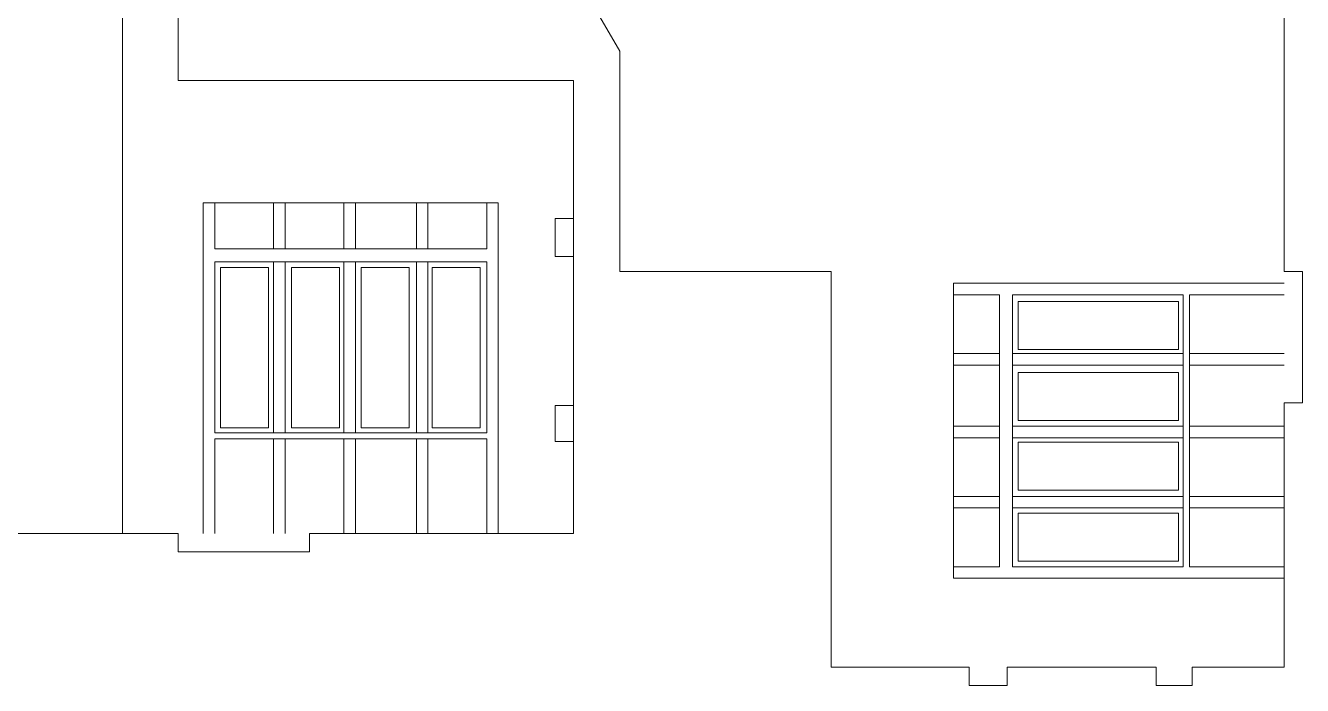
# Model space of a CAD drawing. Header units: centimetres. Extents: x -61 to 61, y -26 to 26.
# Drawn here: x 39.97 to 60.76, y -25.82 to -15.08 of the extents above; entities that cross this region are included whole.
import ezdxf

# ---------------------------------------------------------------- set-up
doc = ezdxf.new("R2010")
doc.units = ezdxf.units.CM
doc.header["$MEASUREMENT"] = 0
doc.layers.add('layer 1', color=7, linetype='Continuous')

msp = doc.modelspace()

# ---------------------------------------------------------------- linework, layer by layer
at = {"layer": 'layer 1', "lineweight": 9}
for points in [[(60.45698, -19.08511), (60.45698, -19.08511), (60.45698, -10.37735), (60.45698, -10.37735)], [(48.02911, -12.72169), (48.02911, -12.72169), (49.64568, -15.49607), (49.64568, -15.49607)], [(49.64568, -15.49607), (49.64568, -15.49607), (49.64568, -19.08511), (49.64568, -19.08511)], [(48.88921, -15.97316), (48.88921, -15.97316), (42.45479, -15.97316), (42.45479, -15.97316)], [(48.88921, -23.34541), (48.88921, -23.34541), (48.88921, -15.97316), (48.88921, -15.97316)], [(48.88921, -18.22191), (48.88921, -18.22191), (48.58921, -18.22191), (48.58921, -18.22191)], [(48.58921, -18.22191), (48.58921, -18.22191), (48.58921, -18.83998), (48.58921, -18.83998)], [(48.88921, -18.83998), (48.88921, -18.83998), (48.58921, -18.83998), (48.58921, -18.83998)], [(49.64568, -19.08511), (49.64568, -19.08511), (53.08473, -19.08511), (53.08473, -19.08511)], [(53.08473, -19.08511), (53.08473, -19.08511), (53.08473, -25.51952), (53.08473, -25.51952)], [(60.75647, -19.08511), (60.75647, -19.08511), (60.45698, -19.08511), (60.45698, -19.08511)], [(60.75694, -21.22244), (60.75694, -21.22244), (60.75647, -19.08511), (60.75647, -19.08511)], [(48.58921, -21.26196), (48.58921, -21.26196), (48.58921, -21.85141), (48.58921, -21.85141)], [(48.88921, -21.26196), (48.88921, -21.26196), (48.58921, -21.26196), (48.58921, -21.26196)], [(60.45698, -25.51952), (60.45698, -25.51952), (60.45698, -21.22244), (60.45698, -21.22244)], [(60.45698, -21.22244), (60.45698, -21.22244), (60.75694, -21.22244), (60.75694, -21.22244)], [(48.88921, -21.85141), (48.88921, -21.85141), (48.58921, -21.85141), (48.58921, -21.85141)], [(42.45479, -23.34541), (42.45479, -23.34541), (42.45479, -23.6449), (42.45479, -23.6449)], [(44.59213, -23.64537), (44.59213, -23.64537), (44.59213, -23.34541), (44.59213, -23.34541)], [(44.59213, -23.34541), (44.59213, -23.34541), (48.88921, -23.34541), (48.88921, -23.34541)], [(42.45479, -23.6449), (42.45479, -23.6449), (44.59213, -23.64537), (44.59213, -23.64537)], [(53.08473, -25.51952), (53.08473, -25.51952), (55.33348, -25.51952), (55.33348, -25.51952)], [(55.33348, -25.51952), (55.33348, -25.51952), (55.33348, -25.81952), (55.33348, -25.81952)], [(55.95155, -25.81952), (55.95155, -25.81952), (55.95155, -25.51952), (55.95155, -25.51952)], [(55.95155, -25.51952), (55.95155, -25.51952), (58.37353, -25.51952), (58.37353, -25.51952)], [(58.37353, -25.51952), (58.37353, -25.51952), (58.37353, -25.81952), (58.37353, -25.81952)], [(58.96298, -25.81952), (58.96298, -25.81952), (58.96298, -25.51952), (58.96298, -25.51952)], [(58.96298, -25.51952), (58.96298, -25.51952), (60.45698, -25.51952), (60.45698, -25.51952)], [(55.33348, -25.81952), (55.33348, -25.81952), (55.95155, -25.81952), (55.95155, -25.81952)], [(58.37353, -25.81952), (58.37353, -25.81952), (58.96298, -25.81952), (58.96298, -25.81952)]]:
    msp.add_open_spline(points, degree=3, dxfattribs=at)
at = {"layer": 'layer 1', "color": 250, "lineweight": 9}
for points in [[(42.45479, -12.53608), (42.45479, -12.53608), (42.45479, -15.97316), (42.45479, -15.97316)], [(38.15771, -23.34541), (38.15771, -23.34541), (42.45479, -23.34541), (42.45479, -23.34541)]]:
    msp.add_open_spline(points, degree=3, dxfattribs=at)
at = {"layer": 'layer 1', "color": 177, "lineweight": 9}
for points in [[(41.54843, -14.62487), (41.54843, -14.62487), (41.54843, -23.34542), (41.54843, -23.34542)], [(42.86433, -22.55722), (42.86433, -22.55722), (42.86433, -17.96335), (42.86433, -17.96335)], [(42.86433, -17.96335), (42.86433, -17.96335), (47.66548, -17.96335), (47.66548, -17.96335)], [(43.05205, -18.71527), (43.05205, -18.71527), (43.05205, -17.96335), (43.05205, -17.96335)], [(44.00853, -18.71527), (44.00853, -18.71527), (44.00853, -17.96335), (44.00853, -17.96335)], [(44.19624, -18.71527), (44.19624, -18.71527), (44.19624, -17.96335), (44.19624, -17.96335)], [(45.15273, -18.71527), (45.15273, -18.71527), (45.15273, -17.96335), (45.15273, -17.96335)], [(45.34044, -18.71527), (45.34044, -18.71527), (45.34044, -17.96335), (45.34044, -17.96335)], [(46.33357, -18.71527), (46.33357, -18.71527), (46.33357, -17.96335), (46.33357, -17.96335)], [(46.52129, -18.71527), (46.52129, -18.71527), (46.52129, -17.96335), (46.52129, -17.96335)], [(47.47777, -18.71527), (47.47777, -18.71527), (47.47777, -17.96335), (47.47777, -17.96335)], [(47.66548, -22.55722), (47.66548, -22.55722), (47.66548, -17.96335), (47.66548, -17.96335)], [(43.05205, -18.71527), (43.05205, -18.71527), (47.47777, -18.71527), (47.47777, -18.71527)], [(43.05205, -20.69371), (43.05205, -20.69371), (43.05205, -18.92426), (43.05205, -18.92426)], [(43.05205, -18.92426), (43.05205, -18.92426), (47.47777, -18.92426), (47.47777, -18.92426)], [(44.00853, -20.69371), (44.00853, -20.69371), (44.00853, -18.92426), (44.00853, -18.92426)], [(44.19624, -20.69371), (44.19624, -20.69371), (44.19624, -18.92426), (44.19624, -18.92426)], [(45.15273, -20.69371), (45.15273, -20.69371), (45.15273, -18.92426), (45.15273, -18.92426)], [(45.34044, -20.69371), (45.34044, -20.69371), (45.34044, -18.92426), (45.34044, -18.92426)], [(46.33357, -20.69371), (46.33357, -20.69371), (46.33357, -18.92426), (46.33357, -18.92426)], [(46.52129, -20.69371), (46.52129, -20.69371), (46.52129, -18.92426), (46.52129, -18.92426)], [(47.47777, -20.69371), (47.47777, -20.69371), (47.47777, -18.92426), (47.47777, -18.92426)], [(59.66879, -19.27429), (59.66879, -19.27429), (55.07492, -19.27429), (55.07492, -19.27429)], [(55.07492, -24.07544), (55.07492, -24.07544), (55.07492, -19.27429), (55.07492, -19.27429)], [(59.66879, -19.27429), (59.66879, -19.27429), (60.45698, -19.27429), (60.45698, -19.27429)], [(55.82684, -19.462), (55.82684, -19.462), (55.07492, -19.462), (55.07492, -19.462)], [(55.82684, -23.88772), (55.82684, -23.88772), (55.82684, -19.462), (55.82684, -19.462)], [(57.80528, -19.462), (57.80528, -19.462), (56.03583, -19.462), (56.03583, -19.462)], [(56.03583, -23.88772), (56.03583, -23.88772), (56.03583, -19.462), (56.03583, -19.462)], [(57.80528, -19.462), (57.80528, -19.462), (57.91871, -19.462), (57.91871, -19.462)], [(58.81719, -19.462), (58.81719, -19.462), (57.91871, -19.462), (57.91871, -19.462)], [(58.81719, -23.88772), (58.81719, -23.88772), (58.81719, -19.462), (58.81719, -19.462)], [(59.66879, -19.462), (59.66879, -19.462), (58.91618, -19.462), (58.91618, -19.462)], [(58.91618, -23.88772), (58.91618, -23.88772), (58.91618, -19.462), (58.91618, -19.462)], [(59.66879, -19.462), (59.66879, -19.462), (60.45698, -19.462), (60.45698, -19.462)], [(55.82684, -20.41848), (55.82684, -20.41848), (55.07492, -20.41848), (55.07492, -20.41848)], [(57.80528, -20.41848), (57.80528, -20.41848), (56.03583, -20.41848), (56.03583, -20.41848)], [(57.80528, -20.41848), (57.80528, -20.41848), (57.91871, -20.41848), (57.91871, -20.41848)], [(58.81719, -20.41848), (58.81719, -20.41848), (57.91871, -20.41848), (57.91871, -20.41848)], [(60.45698, -20.41848), (60.45698, -20.41848), (58.91618, -20.41848), (58.91618, -20.41848)], [(43.05205, -20.69371), (43.05205, -20.69371), (43.05205, -20.80714), (43.05205, -20.80714)], [(44.00853, -20.69371), (44.00853, -20.69371), (44.00853, -20.80714), (44.00853, -20.80714)], [(44.19624, -20.69371), (44.19624, -20.69371), (44.19624, -20.80714), (44.19624, -20.80714)], [(45.15273, -20.69371), (45.15273, -20.69371), (45.15273, -20.80714), (45.15273, -20.80714)], [(45.34044, -20.69371), (45.34044, -20.69371), (45.34044, -20.80714), (45.34044, -20.80714)], [(46.33357, -20.69371), (46.33357, -20.69371), (46.33357, -20.80714), (46.33357, -20.80714)], [(46.52129, -20.69371), (46.52129, -20.69371), (46.52129, -20.80714), (46.52129, -20.80714)], [(47.47777, -20.69371), (47.47777, -20.69371), (47.47777, -20.80714), (47.47777, -20.80714)], [(55.82684, -20.6062), (55.82684, -20.6062), (55.07492, -20.6062), (55.07492, -20.6062)], [(57.80528, -20.6062), (57.80528, -20.6062), (56.03583, -20.6062), (56.03583, -20.6062)], [(57.80528, -20.6062), (57.80528, -20.6062), (57.91871, -20.6062), (57.91871, -20.6062)], [(58.81719, -20.6062), (58.81719, -20.6062), (57.91871, -20.6062), (57.91871, -20.6062)], [(60.45698, -20.6062), (60.45698, -20.6062), (58.91618, -20.6062), (58.91618, -20.6062)], [(43.05205, -21.70562), (43.05205, -21.70562), (43.05205, -20.80714), (43.05205, -20.80714)], [(44.00853, -21.70562), (44.00853, -21.70562), (44.00853, -20.80714), (44.00853, -20.80714)], [(44.19624, -21.70562), (44.19624, -21.70562), (44.19624, -20.80714), (44.19624, -20.80714)], [(45.15273, -21.70562), (45.15273, -21.70562), (45.15273, -20.80714), (45.15273, -20.80714)], [(45.34044, -21.70562), (45.34044, -21.70562), (45.34044, -20.80714), (45.34044, -20.80714)], [(46.33357, -21.70562), (46.33357, -21.70562), (46.33357, -20.80714), (46.33357, -20.80714)], [(46.52129, -21.70562), (46.52129, -21.70562), (46.52129, -20.80714), (46.52129, -20.80714)], [(47.47777, -21.70562), (47.47777, -21.70562), (47.47777, -20.80714), (47.47777, -20.80714)], [(55.82684, -21.59933), (55.82684, -21.59933), (55.07492, -21.59933), (55.07492, -21.59933)], [(57.80528, -21.59933), (57.80528, -21.59933), (56.03583, -21.59933), (56.03583, -21.59933)], [(57.80528, -21.59933), (57.80528, -21.59933), (57.91871, -21.59933), (57.91871, -21.59933)], [(58.81719, -21.59933), (58.81719, -21.59933), (57.91871, -21.59933), (57.91871, -21.59933)], [(60.36844, -21.59933), (60.36844, -21.59933), (58.91618, -21.59933), (58.91618, -21.59933)], [(60.36844, -21.59933), (60.36844, -21.59933), (60.45698, -21.59933), (60.45698, -21.59933)], [(43.05205, -21.70562), (43.05205, -21.70562), (47.47777, -21.70562), (47.47777, -21.70562)], [(43.05205, -22.55722), (43.05205, -22.55722), (43.05205, -21.80461), (43.05205, -21.80461)], [(43.05205, -21.80461), (43.05205, -21.80461), (47.47777, -21.80461), (47.47777, -21.80461)], [(44.00853, -23.34541), (44.00853, -23.34541), (44.00853, -21.80461), (44.00853, -21.80461)], [(44.19624, -23.34541), (44.19624, -23.34541), (44.19624, -21.80461), (44.19624, -21.80461)], [(45.15273, -23.21107), (45.15273, -23.21107), (45.15273, -21.80461), (45.15273, -21.80461)], [(45.34044, -23.25687), (45.34044, -23.25687), (45.34044, -21.80461), (45.34044, -21.80461)], [(46.33357, -23.34541), (46.33357, -23.34541), (46.33357, -21.80461), (46.33357, -21.80461)], [(46.52129, -23.34541), (46.52129, -23.34541), (46.52129, -21.80461), (46.52129, -21.80461)], [(47.47777, -22.55722), (47.47777, -22.55722), (47.47777, -21.80461), (47.47777, -21.80461)], [(55.82684, -21.78704), (55.82684, -21.78704), (55.07492, -21.78704), (55.07492, -21.78704)], [(57.80528, -21.78704), (57.80528, -21.78704), (56.03583, -21.78704), (56.03583, -21.78704)], [(57.80528, -21.78704), (57.80528, -21.78704), (57.91871, -21.78704), (57.91871, -21.78704)], [(58.81719, -21.78704), (58.81719, -21.78704), (57.91871, -21.78704), (57.91871, -21.78704)], [(60.32264, -21.78704), (60.32264, -21.78704), (58.91618, -21.78704), (58.91618, -21.78704)], [(60.32264, -21.78704), (60.32264, -21.78704), (60.45698, -21.78704), (60.45698, -21.78704)], [(42.86433, -22.55722), (42.86433, -22.55722), (42.86433, -23.34541), (42.86433, -23.34541)], [(43.05205, -22.55722), (43.05205, -22.55722), (43.05205, -23.34541), (43.05205, -23.34541)], [(47.47777, -22.55722), (47.47777, -22.55722), (47.47777, -23.34541), (47.47777, -23.34541)], [(47.66548, -22.55722), (47.66548, -22.55722), (47.66548, -23.34541), (47.66548, -23.34541)], [(55.82684, -22.74353), (55.82684, -22.74353), (55.07492, -22.74353), (55.07492, -22.74353)], [(57.80528, -22.74353), (57.80528, -22.74353), (56.03583, -22.74353), (56.03583, -22.74353)], [(57.80528, -22.74353), (57.80528, -22.74353), (57.91871, -22.74353), (57.91871, -22.74353)], [(58.81719, -22.74353), (58.81719, -22.74353), (57.91871, -22.74353), (57.91871, -22.74353)], [(60.45698, -22.74353), (60.45698, -22.74353), (58.91618, -22.74353), (58.91618, -22.74353)], [(55.82684, -22.93124), (55.82684, -22.93124), (55.07492, -22.93124), (55.07492, -22.93124)], [(57.80528, -22.93124), (57.80528, -22.93124), (56.03583, -22.93124), (56.03583, -22.93124)], [(57.80528, -22.93124), (57.80528, -22.93124), (57.91871, -22.93124), (57.91871, -22.93124)], [(58.81719, -22.93124), (58.81719, -22.93124), (57.91871, -22.93124), (57.91871, -22.93124)], [(60.45698, -22.93124), (60.45698, -22.93124), (58.91618, -22.93124), (58.91618, -22.93124)], [(45.15273, -23.21107), (45.15273, -23.21107), (45.15273, -23.34541), (45.15273, -23.34541)], [(45.34044, -23.25687), (45.34044, -23.25687), (45.34044, -23.34541), (45.34044, -23.34541)], [(55.82684, -23.88772), (55.82684, -23.88772), (55.07492, -23.88772), (55.07492, -23.88772)], [(57.80528, -23.88772), (57.80528, -23.88772), (56.03583, -23.88772), (56.03583, -23.88772)], [(57.80528, -23.88772), (57.80528, -23.88772), (57.91871, -23.88772), (57.91871, -23.88772)], [(58.81719, -23.88772), (58.81719, -23.88772), (57.91871, -23.88772), (57.91871, -23.88772)], [(59.66879, -23.88772), (59.66879, -23.88772), (58.91618, -23.88772), (58.91618, -23.88772)], [(59.66879, -23.88772), (59.66879, -23.88772), (60.45698, -23.88772), (60.45698, -23.88772)], [(59.66879, -24.07544), (59.66879, -24.07544), (55.07492, -24.07544), (55.07492, -24.07544)], [(59.66879, -24.07544), (59.66879, -24.07544), (60.45698, -24.07544), (60.45698, -24.07544)]]:
    msp.add_open_spline(points, degree=3, dxfattribs=at)
at = {"layer": 'layer 1', "color": 242, "lineweight": 9}
for points in [[(43.14489, -19.01918), (43.14489, -19.01918), (43.92582, -19.01918), (43.92582, -19.01918), (43.92582, -19.01918), (43.92582, -19.01918), (43.92582, -21.62594), (43.92582, -21.62594), (43.92582, -21.62594), (43.92582, -21.62594), (43.14489, -21.62594), (43.14489, -21.62594), (43.14489, -21.62594), (43.14489, -21.62594), (43.14489, -19.01918), (43.14489, -19.01918)], [(44.29978, -19.01918), (44.29978, -19.01918), (45.08071, -19.01918), (45.08071, -19.01918), (45.08071, -19.01918), (45.08071, -19.01918), (45.08071, -21.62594), (45.08071, -21.62594), (45.08071, -21.62594), (45.08071, -21.62594), (44.29978, -21.62594), (44.29978, -21.62594), (44.29978, -21.62594), (44.29978, -21.62594), (44.29978, -19.01918), (44.29978, -19.01918)], [(45.43268, -19.01918), (45.43268, -19.01918), (46.21361, -19.01918), (46.21361, -19.01918), (46.21361, -19.01918), (46.21361, -19.01918), (46.21361, -21.62594), (46.21361, -21.62594), (46.21361, -21.62594), (46.21361, -21.62594), (45.43268, -21.62594), (45.43268, -21.62594), (45.43268, -21.62594), (45.43268, -21.62594), (45.43268, -19.01918), (45.43268, -19.01918)], [(46.58758, -19.01918), (46.58758, -19.01918), (47.36851, -19.01918), (47.36851, -19.01918), (47.36851, -19.01918), (47.36851, -19.01918), (47.36851, -21.62594), (47.36851, -21.62594), (47.36851, -21.62594), (47.36851, -21.62594), (46.58758, -21.62594), (46.58758, -21.62594), (46.58758, -21.62594), (46.58758, -21.62594), (46.58758, -19.01918), (46.58758, -19.01918)], [(56.13075, -20.35219), (56.13075, -20.35219), (56.13075, -19.57126), (56.13075, -19.57126), (56.13075, -19.57126), (56.13075, -19.57126), (58.73751, -19.57126), (58.73751, -19.57126), (58.73751, -19.57126), (58.73751, -19.57126), (58.73751, -20.35219), (58.73751, -20.35219), (58.73751, -20.35219), (58.73751, -20.35219), (56.13075, -20.35219), (56.13075, -20.35219)], [(56.13075, -21.50709), (56.13075, -21.50709), (56.13075, -20.72616), (56.13075, -20.72616), (56.13075, -20.72616), (56.13075, -20.72616), (58.73751, -20.72616), (58.73751, -20.72616), (58.73751, -20.72616), (58.73751, -20.72616), (58.73751, -21.50709), (58.73751, -21.50709), (58.73751, -21.50709), (58.73751, -21.50709), (56.13075, -21.50709), (56.13075, -21.50709)], [(56.13075, -22.63999), (56.13075, -22.63999), (56.13075, -21.85906), (56.13075, -21.85906), (56.13075, -21.85906), (56.13075, -21.85906), (58.73751, -21.85906), (58.73751, -21.85906), (58.73751, -21.85906), (58.73751, -21.85906), (58.73751, -22.63999), (58.73751, -22.63999), (58.73751, -22.63999), (58.73751, -22.63999), (56.13075, -22.63999), (56.13075, -22.63999)], [(56.13075, -23.79488), (56.13075, -23.79488), (56.13075, -23.01395), (56.13075, -23.01395), (56.13075, -23.01395), (56.13075, -23.01395), (58.73751, -23.01395), (58.73751, -23.01395), (58.73751, -23.01395), (58.73751, -23.01395), (58.73751, -23.79488), (58.73751, -23.79488), (58.73751, -23.79488), (58.73751, -23.79488), (56.13075, -23.79488), (56.13075, -23.79488)]]:
    msp.add_open_spline(points, degree=3, knots=[0, 0, 0, 0, 0.2, 0.2, 0.2, 0.2, 0.4, 0.4, 0.4, 0.4, 0.6, 0.6, 0.6, 0.6, 1, 1, 1, 1], dxfattribs=at)

doc.saveas('drawing.dxf')
